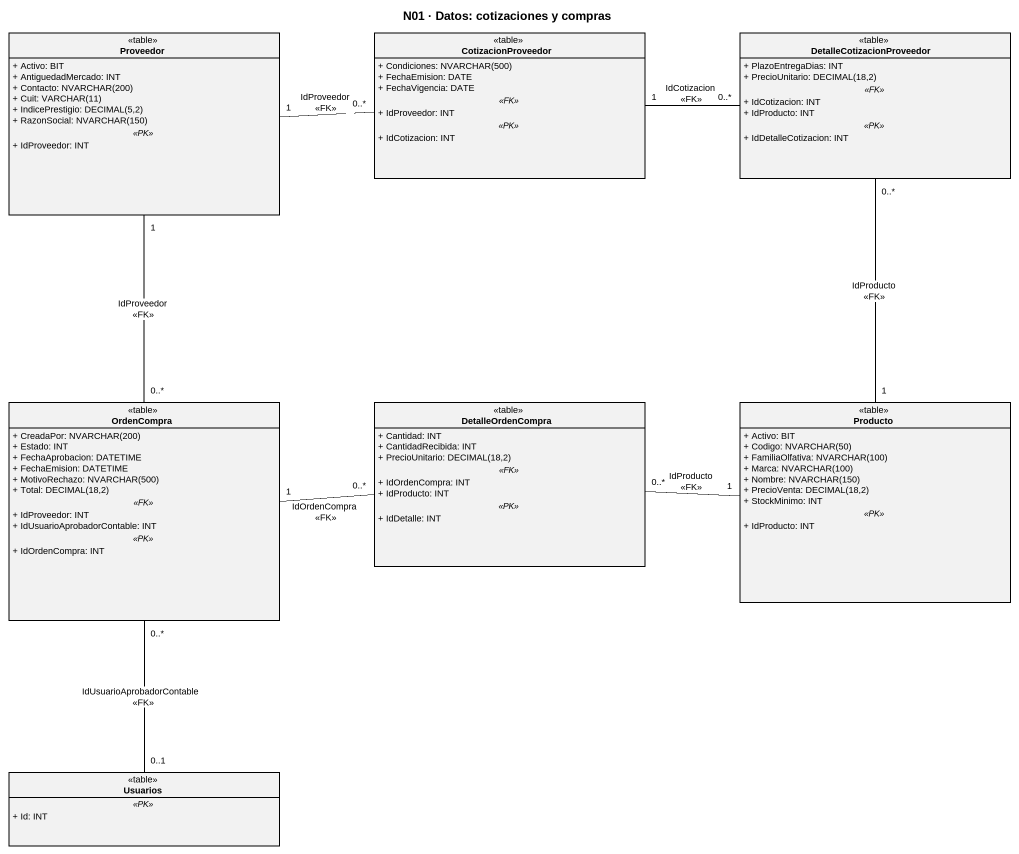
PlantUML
@startuml
title N01 · Datos: cotizaciones y compras
hide circle
hide empty members
skinparam classAttributeIconSize 0
class Proveedor <<table>> {
  + Activo: BIT
  + AntiguedadMercado: INT
  {field} + Contacto: NVARCHAR(200)
  {field} + Cuit: VARCHAR(11)
  {field} + IndicePrestigio: DECIMAL(5,2)
  {field} + RazonSocial: NVARCHAR(150)
  .. <<PK>> ..
  + IdProveedor: INT
}
class CotizacionProveedor <<table>> {
  {field} + Condiciones: NVARCHAR(500)
  + FechaEmision: DATE
  + FechaVigencia: DATE
  .. <<FK>> ..
  + IdProveedor: INT
  .. <<PK>> ..
  + IdCotizacion: INT
}
class DetalleCotizacionProveedor <<table>> {
  + PlazoEntregaDias: INT
  {field} + PrecioUnitario: DECIMAL(18,2)
  .. <<FK>> ..
  + IdCotizacion: INT
  + IdProducto: INT
  .. <<PK>> ..
  + IdDetalleCotizacion: INT
}
class OrdenCompra <<table>> {
  {field} + CreadaPor: NVARCHAR(200)
  + Estado: INT
  + FechaAprobacion: DATETIME
  + FechaEmision: DATETIME
  {field} + MotivoRechazo: NVARCHAR(500)
  {field} + Total: DECIMAL(18,2)
  .. <<FK>> ..
  + IdProveedor: INT
  + IdUsuarioAprobadorContable: INT
  .. <<PK>> ..
  + IdOrdenCompra: INT
}
class DetalleOrdenCompra <<table>> {
  + Cantidad: INT
  + CantidadRecibida: INT
  {field} + PrecioUnitario: DECIMAL(18,2)
  .. <<FK>> ..
  + IdOrdenCompra: INT
  + IdProducto: INT
  .. <<PK>> ..
  + IdDetalle: INT
}
class Producto <<table>> {
  + Activo: BIT
  {field} + Codigo: NVARCHAR(50)
  {field} + FamiliaOlfativa: NVARCHAR(100)
  {field} + Marca: NVARCHAR(100)
  {field} + Nombre: NVARCHAR(150)
  {field} + PrecioVenta: DECIMAL(18,2)
  + StockMinimo: INT
  .. <<PK>> ..
  + IdProducto: INT
}
class Usuarios <<table>> {
  .. <<PK>> ..
  + Id: INT
}
CotizacionProveedor "0..*" -left- "1" Proveedor : IdProveedor\n<<FK>>
DetalleCotizacionProveedor "0..*" -left- "1" CotizacionProveedor : IdCotizacion\n<<FK>>
DetalleCotizacionProveedor "0..*" -- "1" Producto : IdProducto\n<<FK>>
OrdenCompra "0..*" -up- "1" Proveedor : IdProveedor\n<<FK>>
OrdenCompra "0..*" -- "0..1" Usuarios : IdUsuarioAprobadorContable\n<<FK>>
DetalleOrdenCompra "0..*" -left- "1" OrdenCompra : IdOrdenCompra\n<<FK>>
DetalleOrdenCompra "0..*" -right- "1" Producto : IdProducto\n<<FK>>
@enduml
